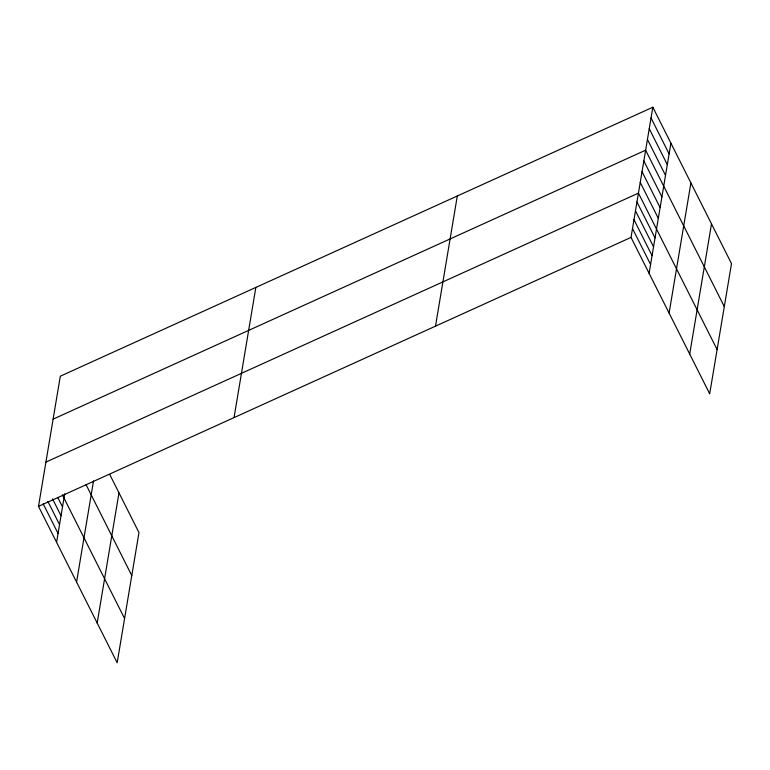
<?xml version="1.0" encoding="UTF-8"?>
<svg xmlns="http://www.w3.org/2000/svg" width="770" height="770" viewBox="0 0 770 770"><rect width="100%" height="100%" fill="white"/><g stroke="black" fill="none" stroke-linecap="round" stroke-linejoin="round"><path stroke-width="1.16" d="M109.715 474.416L138.975 532.599L117.165 662.768L38.5 506.362L60.31 376.193L652.835 107.232L731.5 263.638L709.69 393.807L631.025 237.401L652.835 107.232M56.576 542.311L64.718 493.762M76.577 582.062L93.526 480.894M97.174 623.017L118.984 492.848M234.032 417.61L255.842 287.431M435.493 326.153L457.303 195.984M649.1 273.35L670.911 143.172M669.091 313.101L690.911 182.923M689.699 354.056L711.509 223.887M53.111 419.15L645.635 150.189L724.3 306.595M45.911 462.106L638.436 193.135L717.101 349.551M38.5 506.362L631.025 237.401M651.035 117.964L669.111 153.913M649.235 128.706L667.321 164.655M647.435 139.447L665.521 175.396M643.836 160.92L661.921 196.87M642.036 171.662L660.121 207.611M640.236 182.403L658.321 218.353M636.954 201.99L655.039 237.94M635.471 210.845L653.557 246.795M633.989 219.691L652.065 255.64M632.507 228.546L650.583 264.495M85.922 484.388L131.776 575.556M62.399 494.879L124.576 618.512M57.731 497.391L62.514 506.91M52.524 498.844L61.032 515.756M47.846 501.347L59.55 524.611M43.178 503.859L58.068 533.456"/></g></svg>
